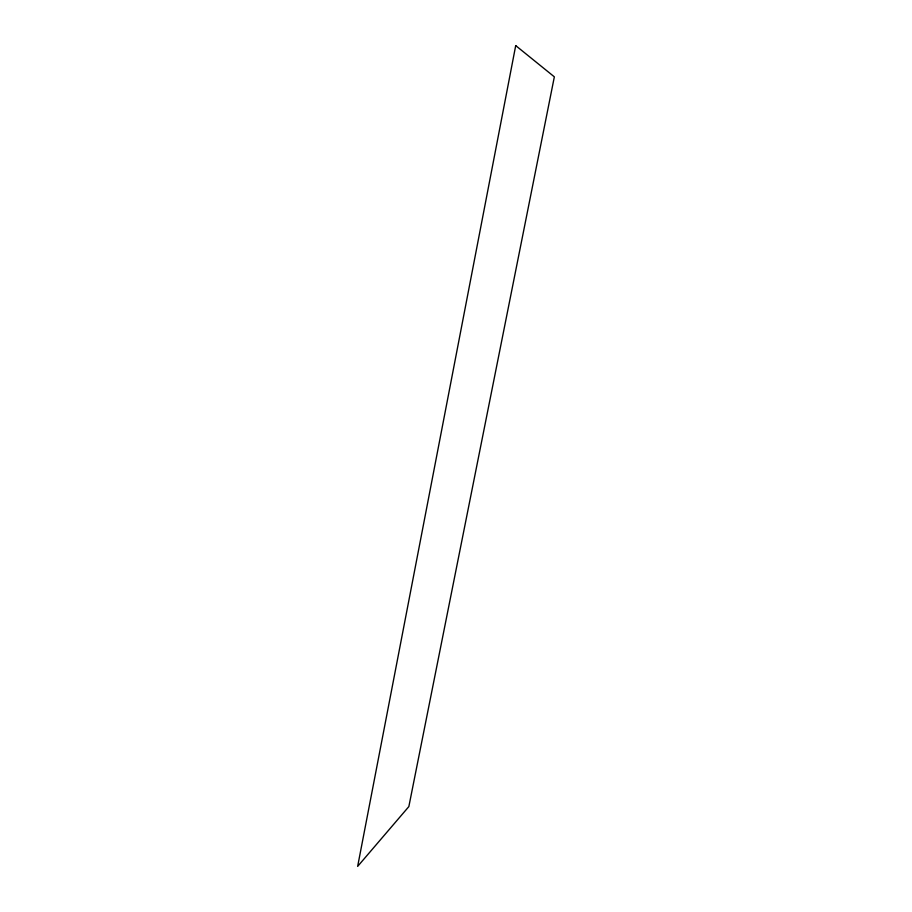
<?xml version="1.0" encoding="UTF-8"?>
<svg xmlns="http://www.w3.org/2000/svg" width="912" height="912" viewBox="0 0 912 912"><rect width="100%" height="100%" fill="white"/><g stroke="black" fill="none" stroke-linecap="round" stroke-linejoin="round"><path stroke-width="1.37" d="M515.713 45.6L357.652 866.4L408.85 806.584L554.348 76.836L515.713 45.6"/></g></svg>
